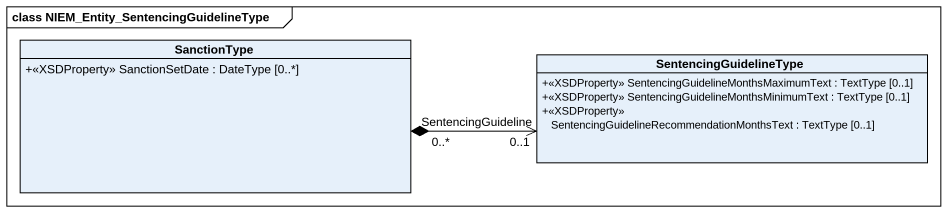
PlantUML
@startuml
mainframe class NIEM_Entity_SentencingGuidelineType
hide circle
hide empty members
skinparam classAttributeIconSize 0
class SanctionType {
  +<<XSDProperty>> SanctionSetDate : DateType [0..*]
}
class SentencingGuidelineType {
  +<<XSDProperty>> SentencingGuidelineMonthsMaximumText : TextType [0..1]
  +<<XSDProperty>> SentencingGuidelineMonthsMinimumText : TextType [0..1]
  +<<XSDProperty>> SentencingGuidelineRecommendationMonthsText : TextType [0..1]
}
SanctionType "0..*" *-right-> "SentencingGuideline\n0..1" SentencingGuidelineType
@enduml
